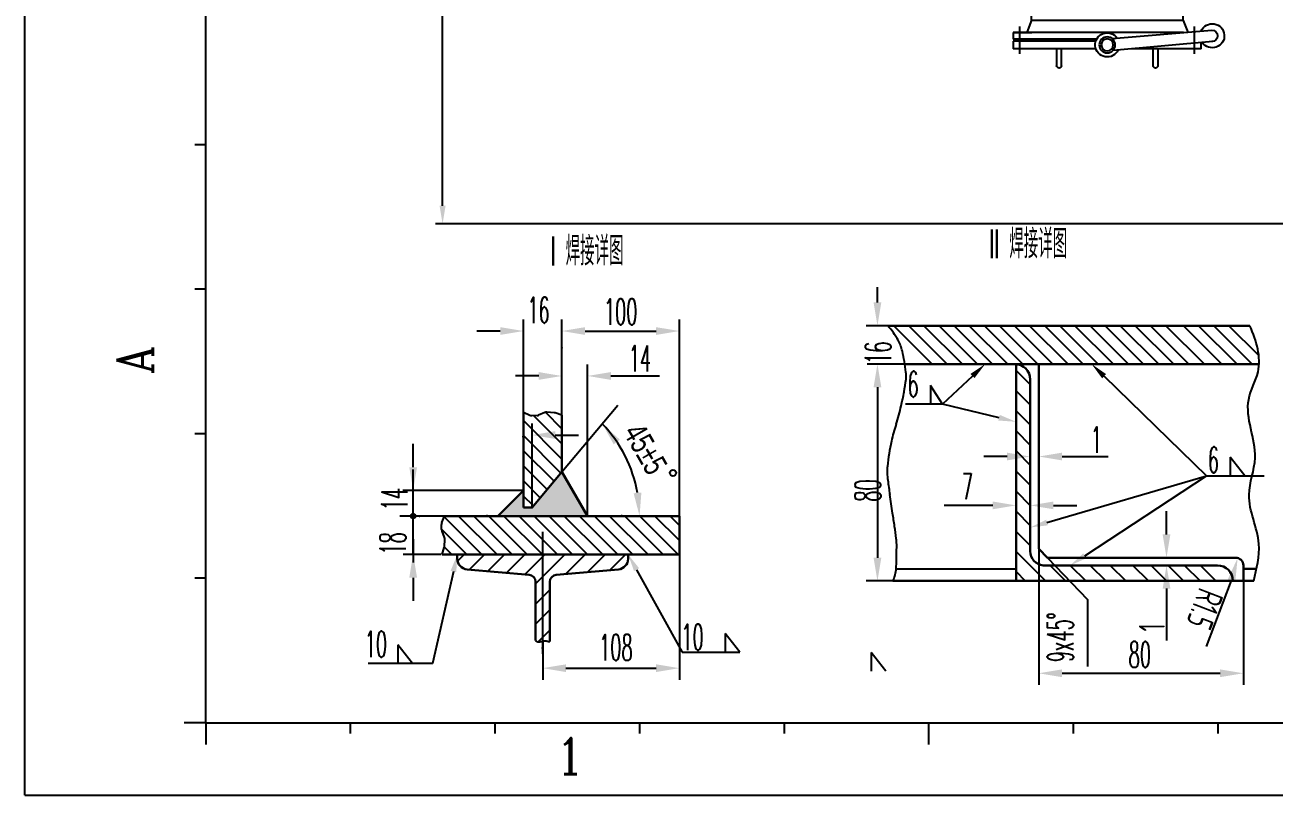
# Model space of a CAD drawing. Header units: inches. Extents: x 8294 to 197443, y -58940 to 12235.
# Drawn here: x 172213 to 177396, y -58940 to -55743 of the extents above; entities that cross this region are included whole.
import ezdxf
from ezdxf.enums import TextEntityAlignment as Align

# ---------------------------------------------------------------- set-up
doc = ezdxf.new("R2010")
doc.units = ezdxf.units.IN
doc.header["$LTSCALE"] = 300
for name, pattern in [('CENTER', [2, 1.25, -0.25, 0.25, -0.25]), ('CENTERX2', [4, 2.5, -0.5, 0.5, -0.5]), ('DASHED', [0.75, 0.5, -0.25])]:
    doc.linetypes.add(name, pattern=pattern)
for name, color, linetype in [('2', 4, 'Continuous'), ('2细线层', 4, 'Continuous'), ('7标注层', 4, 'Continuous'), ('_CENTER', 1, 'CENTERX2'), ('DATA', 4, 'Continuous'), ('DIM', 3, 'Continuous'), ('DIMEN', 4, 'Continuous'), ('HIDDEN0', 6, 'DASHED'), ('OBJ', 7, 'Continuous'), ('图框层', 7, 'Continuous')]:
    doc.layers.add(name, color=color, linetype=linetype)
doc.layers.add('DRAWING', color=7, linetype='Continuous', lineweight=30)
doc.layers.add('WELD_DETAIL', color=7, linetype='Continuous', lineweight=30)
doc.styles.add('cooec', font='romans.shx', dxfattribs={"width": 0.5, "bigfont": 'hztxt.shx'})
doc.styles.add('ROMANC', font='romanc.shx', dxfattribs={"width": 0.75})
doc.styles.get("Standard").update_dxf_attribs({"font": 'isocp.shx', "width": 0.707, "bigfont": 'hztxt.shx'})
doc.styles.add('VCADHZ', font='vcadtxt1.shx', dxfattribs={"width": 0.7, "bigfont": 'vcadhz.shx'})
doc.dimstyles.new('副本 JEREH-双', dxfattribs={"dimscale": 30, "dimtxt": 3, "dimasz": 2.5, "dimexe": 1, "dimexo": 0, "dimgap": 1.5, "dimtad": 1, "dimdec": 0, "dimzin": 0, "dimdsep": 46, "dimtxsty": 'cooec', "dimcen": 2.5, "dimclrd": 130, "dimclre": 130, "dimclrt": 3, "dimadec": 0, "dimazin": 0, "dimtfac": 0.714286, "dimtdec": 0, "dimtmove": 0, "dimatfit": 3, "dimfxl": 1, "dimtzin": 0, "dimlwd": -1, "dimlwe": -1, "dimarcsym": 0})

# ---------------------------------------------------------------- blocks, each defined once
blk = doc.blocks.new('PC_PAPER_BLOCK')
at = {"layer": '2细线层'}
for p, q in [((-25, -10), (-25, 584)), ((0, 80), (-1.5, 80)), ((0, 60), (-1.5, 60)), ((0, 40), (-1.5, 40)), ((0, 20), (-1.5, 20)), ((-25, -10), (-25, 0)), ((0, 0), (-3, 0)), ((0, 0), (0, -3)), ((20, 0), (20, -1.5)), ((40, 0), (40, -1.5)), ((60, 0), (60, -1.5)), ((80, 0), (80, -1.5)), ((100, 0), (100, -3)), ((120, 0), (120, -1.5)), ((140, 0), (140, -1.5)), ((-25, -10), (816, -10)), ((-25, -10), (0, -10))]:
    blk.add_line(p, q, dxfattribs=at)
at = {"layer": '图框层'}
for q in [(0, 574), (806, 0)]:
    blk.add_line((0, 0), q, dxfattribs=at)
at = {"layer": '2细线层', "style": 'ROMANC', "width": 0.9}
blk.add_text('A', height=5, rotation=90, dxfattribs=at).set_placement((-7.32, 48.26))
blk.add_text('1', height=5, dxfattribs=at).set_placement((48.43, -7.11))
blk = doc.blocks.new('A$C6F436555')
at = {"color": 1, "linetype": 'CENTER', "lineweight": -3, "ltscale": 100}
for p, q in [((-310.8, 362.1), (-197.2, 362.1)), ((-310.8, -362.9), (-197.2, -362.9))]:
    blk.add_line(p, q, dxfattribs=at)
at = {"layer": 'OBJ', "color": 0, "lineweight": -3}
for p, q in [((-290, 389.6), (-264.2, 389.6)), ((-172, 315), (-220.6, 333.4)), ((-258, -335.4), (-250, -335.4)), ((-171.9, -315), (-222, -333.9))]:
    blk.add_line(p, q, dxfattribs=at)
at = {"layer": 'OBJ', "lineweight": -3, "ltscale": 20}
blk.add_line((-249, -2.5), (-248.8, -0.4), dxfattribs=at)
at = {"layer": 'OBJ', "color": 0, "lineweight": -3}
blk.add_arc((-236, 435.6), 50, 293.8458, 236.1925, dxfattribs=at)
at = {"layer": 'OBJ', "lineweight": -3, "ltscale": 20}
blk.add_arc((-236.1, 433.5), 24, 0, 180, dxfattribs=at)
at = {"layer": 'WELD_DETAIL', "color": 0, "lineweight": -3, "ltscale": 5}
for p, q in [((-259.9, 437.6), (-297, 23.6)), ((-247.2, 19.3), (-212.1, 433.5)), ((-290, 389.6), (-290, 102)), ((-222, 316.5), (-222, -390.4)), ((-171.8, 315), (0, 315)), ((-171.8, 112.5), (-171.8, 315)), ((-171.8, 112.5), (-171.8, 315)), ((0, 315), (0, -315)), ((-290, 209.6), (-360, 209.6)), ((-360, 189.6), (-290, 189.6)), ((-171.9, -315), (-171.8, 112.5)), ((-290, -47.8), (-290, -390.4)), ((-258, -47.8), (-258, -390.4)), ((-256, -47.1), (-256, -335.4)), ((-252, -45.3), (-252, -335.4)), ((-250, -44.3), (-250, -390.4)), ((-171.9, -315), (-171.9, -51.9)), ((-360, -190.5), (-290, -190.5)), ((-290, -210.5), (-360, -210.5)), ((-222, -389.5), (-222, -313.6)), ((-171.7, -315), (0, -315)), ((-258, -390.4), (-290, -390.4)), ((-222, -390.4), (-250, -390.4))]:
    blk.add_line(p, q, dxfattribs=at)
for radius in [33.3, 25.1]:
    blk.add_circle((-274, -0.4), radius, dxfattribs=at)
for centre, radius, start, end in [((-360, 199.6), 10, 90, 270), ((-360, 199.6), 10, 90, 270), ((-274, -0.4), 50, 114.9841, 55.0537), ((-360, -200.5), 10, 90, 270), ((-360, -200.5), 10, 90, 270)]:
    blk.add_arc(centre, radius, start, end, dxfattribs=at)
blk = doc.blocks.new('*D114')
at = {"layer": '7标注层', "color": 130, "transparency": 16777216}
for p, q in [((177963.7, -50419.8), (173915.6, -50419.8)), ((173945.6, -56493.8), (173945.6, -50494.8)), ((178171.1, -56568.8), (173915.6, -56568.8))]:
    blk.add_line(p, q, dxfattribs=at)
for points in [[(173933.1, -50494.8), (173958.1, -50494.8), (173945.6, -50419.8)], [(173933.1, -56493.8), (173958.1, -56493.8), (173945.6, -56568.8)]]:
    blk.add_solid(points, dxfattribs=at)
at = {"layer": 'Defpoints', "color": 0, "transparency": 16777216}
for p in [(173945.6, -50419.8), (177963.7, -50419.8), (178171.1, -56568.8)]:
    blk.add_point(p, dxfattribs=at)
at = {"layer": '7标注层', "color": 3, "transparency": 16777216, "insert": (173855.6, -53494.3), "char_height": 90, "attachment_point": 5, "rotation": 90, "style": 'cooec'}
blk.add_mtext('6149', dxfattribs=at)

msp = doc.modelspace()

# ---------------------------------------------------------------- hatches: boundary and pattern name
at = {"ltscale": 5}
h = msp.add_hatch(color=4, dxfattribs=at)
h.paths.add_polyline_path([(174316.7, -57746.5), (174281.3, -57746.5), (174210.3, -57746.5), (174174.6, -57782.2), (174547.3, -57782.2), (174547.4, -57782.1), (174440.8, -57598.7)])
h.paths.add_polyline_path([(174281.3, -57746.5), (174281.3, -57675.5), (174210.3, -57746.5)], flags=17)
at = {"layer": 'DIM'}
h = msp.add_hatch(color=256, dxfattribs=at)
h.paths.add_polyline_path([(173823.5, -57772.4, 0.414214), (173813.8, -57782.2), (173823.5, -57782.2)])
h.paths.add_polyline_path([(173823.5, -57772.4), (173823.5, -57782.2), (173833.2, -57782.2, 0.414214)])
h.paths.add_polyline_path([(173833.2, -57782.2), (173823.5, -57782.2), (173823.5, -57791.9, 0.414214)])
h.paths.add_polyline_path([(173823.5, -57782.2), (173813.8, -57782.2, 0.414214), (173823.5, -57791.9)])

# ---------------------------------------------------------------- linework, layer by layer
at = {"layer": '2', "ltscale": 5}
for p, q in [((174281.3, -57352.4), (174281.3, -56965.6)), ((174440.8, -57362.9), (174440.8, -56965.6)), ((174184.9, -57013.8), (174088.4, -57013.8)), ((174537.3, -57013.8), (174633.7, -57013.8)), ((175793.3, -56991.6), (175702.9, -56991.6)), ((175863.8, -57151.1), (175707.1, -57151.1)), ((175750.3, -57247.5), (175750.3, -57344)), ((175750.3, -57247.5), (175750.3, -57954.9)), ((174281.3, -57746.5), (174281.3, -57397.6)), ((174316.7, -57746.5), (174316.7, -57397.6)), ((174413.2, -57445.8), (174509.6, -57445.8)), ((176288, -57534.9), (176191.5, -57534.9)), ((176384.4, -57570.7), (176384.4, -57486.7)), ((176419.9, -57570.7), (176419.9, -57486.7)), ((176516.3, -57534.9), (176708.1, -57534.9)), ((176325.3, -57571.8), (176325.3, -57786)), ((176384.4, -57571.8), (176384.4, -57786)), ((176228.9, -57737.8), (176026.8, -57737.8)), ((176480.9, -57737.8), (176577.3, -57737.8)), ((174275.8, -57782.2), (173823.5, -57782.2)), ((176419.9, -57918.8), (176419.9, -58483.1)), ((175814.8, -58051.4), (175703.5, -58051.4)), ((177268.8, -58051.4), (177268.8, -58483.1)), ((176516.3, -58434.9), (177172.4, -58434.9))]:
    msp.add_line(p, q, dxfattribs=at)
for points in [[(175734.2, -56895.1), (175766.4, -56895.1), (175750.3, -56991.6)], [(174184.9, -56997.8), (174184.9, -57029.9), (174281.3, -57013.8)], [(174537.3, -56997.8), (174537.3, -57029.9), (174440.8, -57013.8)], [(175734.2, -57247.5), (175766.4, -57247.5), (175750.3, -57151.1)], [(175734.2, -57247.5), (175766.4, -57247.5), (175750.3, -57151.1)], [(174413.2, -57429.7), (174413.2, -57461.9), (174316.7, -57445.8)], [(176288, -57551), (176288, -57518.8), (176384.4, -57534.9)], [(176516.3, -57551), (176516.3, -57518.8), (176419.9, -57534.9)], [(176228.9, -57753.9), (176228.9, -57721.7), (176325.3, -57737.8)], [(176480.9, -57753.9), (176480.9, -57721.7), (176384.4, -57737.8)], [(175734.2, -57954.9), (175766.4, -57954.9), (175750.3, -58051.4)], [(176516.3, -58451), (176516.3, -58418.8), (176419.9, -58434.9)], [(177172.4, -58451), (177172.4, -58418.8), (177268.8, -58434.9)]]:
    msp.add_solid(points, dxfattribs=at)
at = {"layer": '7标注层'}
msp.add_line((175750.3, -56895.1), (175750.3, -56832.1), dxfattribs=at)
at = {"layer": '_CENTER', "ltscale": 30}
msp.add_line((174361.1, -58354.6), (174361.1, -57847.1), dxfattribs=at)
at = {"layer": 'DIM', "ltscale": 5}
for p, q in [((174440.8, -57362.9), (174440.8, -56965.6)), ((174928.3, -57782.2), (174928.3, -56965.6)), ((174537.3, -57013.8), (174831.9, -57013.8)), ((174440.8, -57598.7), (174440.8, -57152.2)), ((174547.5, -57782.2), (174547.5, -57152.2)), ((174344.4, -57200.4), (174247.9, -57200.4)), ((174643.9, -57200.4), (174845.8, -57200.4)), ((174440.8, -57598.7), (174672.9, -57322.1)), ((176949.9, -57858.5), (176949.9, -57762)), ((174928.3, -57941.7), (174928.3, -58462)), ((176885.6, -57987.1), (176998.2, -57987.1)), ((176949.9, -57954.9), (176901.7, -57954.9)), ((177116.4, -58323.6), (177219.8, -58049.1)), ((176949.9, -58083.5), (176949.9, -58298.9)), ((174361.2, -58301.1), (174361.2, -58462)), ((174457.6, -58413.7), (174831.9, -58413.7))]:
    msp.add_line(p, q, dxfattribs=at)
at = {"layer": 'DIM'}
for p, q in [((175970.5, -57240.4), (175970.5, -57317.6)), ((176020.1, -57317.6), (175970.5, -57240.4)), ((176020.1, -57317.6), (175867.1, -57317.6)), ((173823.5, -57579.1), (173823.5, -57482.6)), ((177274.8, -57614.8), (177213.5, -57537.6)), ((177213.5, -57537.6), (177213.5, -57614.8)), ((173823.5, -57685.7), (173823.5, -57589.3)), ((177116.4, -57614.8), (177354.6, -57614.8)), ((174278.1, -57675.5), (173780.2, -57675.5)), ((173823.5, -57941.7), (173823.5, -57685.7)), ((173950.7, -57782.2), (173768.6, -57782.2)), ((173950.7, -57782.2), (173813.8, -57782.2)), ((173823.5, -57878.6), (173823.5, -57975.1)), ((173940.2, -57941.7), (173781.6, -57941.7)), ((176456, -57954.9), (176622.4, -58128.9)), ((173823.5, -58038.1), (173823.5, -58134.6)), ((176622.4, -58128.9), (176622.4, -58407)), ((175118, -58270.3), (175118, -58347.5)), ((175179.3, -58347.5), (175118, -58270.3)), ((173760, -58317.1), (173760, -58394.3)), ((173821.3, -58394.3), (173760, -58317.1)), ((175724.2, -58348.4), (175724.2, -58425.6)), ((175785.5, -58425.6), (175724.2, -58348.4))]:
    msp.add_line(p, q, dxfattribs=at)
at = {"layer": 'DIM', "extrusion": (0, 0, -1)}
for p, q in [((174750.6, -58004.8), (174940.4, -58347.6)), ((174940.4, -58347.6), (175179.3, -58347.5))]:
    msp.add_line(p, q, dxfattribs=at)
for points in [[(-176144.6, -57200.6), (-176020.1, -57317.6)], [(-176691, -57201.5), (-177116.4, -57614.8)], [(-176255, -57373.8), (-176020.1, -57317.6)], [(-176453.8, -57809.1), (-177116.4, -57614.8), (-177116.4, -57614.8)], [(-176610.6, -57947.3), (-177116.4, -57614.8)]]:
    msp.add_lwpolyline(points, dxfattribs=at)
at = {"layer": 'DIM'}
msp.add_lwpolyline([(173990.6, -58012.2), (173904, -58394.3), (173637.1, -58394.3)], dxfattribs=at)
at = {"layer": 'DIM', "ltscale": 5}
msp.add_arc((174210.6, -57782.2), 552.4, 10.0165, 43.9277, dxfattribs=at)
at = {"layer": 'DIM'}
msp.add_open_spline([(177311.8, -58051.4), (177324.5, -58000), (177354.3, -57879.8), (177264.6, -57711), (177349.3, -57512.1), (177253.6, -57334.8), (177357.1, -57160.7), (177322.9, -57056.5), (177296, -56991.6)], degree=3, knots=[0, 0, 0, 0, 96.580472, 225.799832, 322.479953, 474.162824, 549.140763, 671.560698, 671.560698, 671.560698, 671.560698], dxfattribs=at)
at = {"layer": 'DIM', "ltscale": 5}
for points in [[(174537.3, -56997.8), (174537.3, -57029.9), (174440.8, -57013.8)], [(174831.9, -56997.8), (174831.9, -57029.9), (174928.3, -57013.8)], [(174344.4, -57184.3), (174344.4, -57216.5), (174440.8, -57200.4)], [(174643.9, -57184.3), (174643.9, -57216.5), (174547.5, -57200.4)], [(174655.7, -57484.5), (174680.9, -57464.6), (174608.4, -57398.9)], [(174770.6, -57684.7), (174738.5, -57687.5), (174763, -57782.2)], [(176933.9, -57858.5), (176966, -57858.5), (176949.9, -57954.9)], [(176933.9, -58083.5), (176966, -58083.5), (176949.9, -57987.1)], [(177204.3, -58044.9), (177235.3, -58053.4), (177245.1, -57956.1)], [(174457.6, -58397.7), (174457.6, -58429.8), (174361.2, -58413.7)], [(174831.9, -58397.7), (174831.9, -58429.8), (174928.3, -58413.7)]]:
    msp.add_solid(points, dxfattribs=at)
at = {"layer": 'DIM', "extrusion": (0, 0, -1)}
for points in [[(-176152.9, -57209.4), (-176197.3, -57151.1), (-176136.4, -57191.8)], [(-176699.4, -57192.8), (-176639.1, -57151.1), (-176682.6, -57210.1)], [(-176252.2, -57385.5), (-176325.3, -57390.6), (-176257.8, -57362)], [(-176450.4, -57797.5), (-176384.4, -57829.4), (-176457.2, -57820.6)], [(-174761.2, -57998.9), (-174715.6, -57941.5), (-174740.1, -58010.6)], [(-176604, -57937.3), (-176550.2, -57987.1), (-176617.2, -57957.4)]]:
    msp.add_solid(points, dxfattribs=at)
at = {"layer": 'DIM'}
for points in [[(173807.4, -57579.1), (173839.6, -57579.1), (173823.5, -57675.5)], [(173807.4, -58038.1), (173839.6, -58038.1), (173823.5, -57941.7)], [(173978.9, -58009.6), (174006.6, -57941.7), (174002.4, -58014.9)]]:
    msp.add_solid(points, dxfattribs=at)
at = {"layer": 'DIMEN'}
for p, q in [((175977.5, -57151.1), (175818, -56991.6)), ((176040.2, -57151.1), (175880.7, -56991.6)), ((176102.8, -57151.1), (175943.3, -56991.6)), ((176165.5, -57151.1), (176006, -56991.6)), ((176228.1, -57151.1), (176068.6, -56991.6)), ((176290.8, -57151.1), (176131.3, -56991.6)), ((176353.5, -57151.1), (176194, -56991.6)), ((176416.1, -57151.1), (176256.6, -56991.6)), ((176478.8, -57151.1), (176319.3, -56991.6)), ((176541.4, -57151.1), (176381.9, -56991.6)), ((176604.1, -57151.1), (176444.6, -56991.6)), ((176666.8, -57151.1), (176507.3, -56991.6)), ((176729.4, -57151.1), (176569.9, -56991.6)), ((176792.1, -57151.1), (176632.6, -56991.6)), ((176854.7, -57151.1), (176695.2, -56991.6)), ((176917.4, -57151.1), (176757.9, -56991.6)), ((176980.1, -57151.1), (176820.5, -56991.6)), ((177042.7, -57151.1), (176883.2, -56991.6)), ((177107.1, -57151.1), (176947.6, -56991.6)), ((177180.1, -57151.1), (177020.6, -56991.6)), ((177242.8, -57151.1), (177083.2, -56991.6)), ((177305.4, -57151.1), (177145.9, -56991.6)), ((177332.8, -57115.9), (177208.6, -56991.6)), ((174440.8, -57349.2), (174440.8, -57083.1)), ((176325.3, -57177.4), (176384.4, -57236.5)), ((176325, -57260.7), (176384.4, -57320.1)), ((174308.2, -57363.9), (174281.3, -57352.4)), ((174337.5, -57364.6), (174315.8, -57365.3)), ((174440.8, -57482.5), (174323.3, -57365)), ((174369.7, -57352.1), (174344, -57363.1)), ((174440.8, -57419.8), (174372.2, -57351.2)), ((174408.2, -57353), (174378, -57350.7)), ((174440.8, -57362.9), (174412.2, -57353.8)), ((176325.3, -57344.5), (176384.4, -57403.6)), ((174440.8, -57545.2), (174281.3, -57385.7)), ((176325.3, -57428.1), (176384.4, -57487.1)), ((174436.6, -57603.7), (174281.3, -57448.3)), ((174408, -57637.7), (174281.3, -57511)), ((176325.3, -57511.6), (176384.4, -57570.7)), ((174379.5, -57671.8), (174281.3, -57573.6)), ((174350.9, -57705.9), (174281.3, -57636.3)), ((176325.3, -57595.2), (176384.4, -57654.2)), ((176325.3, -57678.7), (176384.4, -57737.8)), ((174322.3, -57739.9), (174281.3, -57699)), ((173942.4, -57809.1), (173953.9, -57782.2)), ((174109, -57941.7), (173949.5, -57782.2)), ((174171.7, -57941.7), (174012.2, -57782.2)), ((174234.3, -57941.7), (174074.8, -57782.2)), ((174297, -57941.7), (174137.5, -57782.2)), ((174359.6, -57941.7), (174200.1, -57782.2)), ((174422.3, -57941.7), (174262.8, -57782.2)), ((174485, -57941.7), (174325.5, -57782.2)), ((174547.6, -57941.7), (174388.1, -57782.2)), ((174610.3, -57941.7), (174450.8, -57782.2)), ((174672.9, -57941.7), (174513.4, -57782.2)), ((174547.4, -57782.1), (174547.3, -57782.2)), ((174735.6, -57941.7), (174576.1, -57782.2)), ((174798.3, -57941.7), (174638.8, -57782.2)), ((174860.9, -57941.7), (174701.4, -57782.2)), ((174923.6, -57941.7), (174764.1, -57782.2)), ((174928.3, -57883.8), (174826.7, -57782.2)), ((174928.3, -57821.1), (174889.4, -57782.2)), ((176325.3, -57762.2), (176384.4, -57821.3)), ((173941.7, -57838.4), (173941, -57816.6)), ((174046.4, -57941.7), (173941.7, -57837)), ((173954.2, -57870.5), (173943.2, -57844.8)), ((176325.3, -57845.8), (176384.4, -57904.9)), ((173953.2, -57909.1), (173955.6, -57878.9)), ((173943.4, -57941.7), (173952.5, -57913)), ((173983.7, -57941.7), (173953, -57911)), ((174007.8, -57969.7), (174035.8, -57941.7)), ((174056.7, -58004.4), (174119.4, -57941.7)), ((174133.5, -58011.1), (174202.9, -57941.7)), ((174210.3, -58017.8), (174286.5, -57941.7)), ((174287.1, -58024.6), (174370, -57941.7)), ((174331.5, -58063.7), (174453.6, -57941.7)), ((174456.1, -58022.7), (174537.1, -57941.7)), ((174547.6, -58014.7), (174620.7, -57941.7)), ((174639.2, -58006.7), (174704.2, -57941.7)), ((176325.3, -57929.3), (176447.4, -58051.4)), ((176466.6, -57987.1), (176530.9, -58051.4)), ((176550.2, -57987.1), (176614.5, -58051.4)), ((176633.7, -57987.1), (176698, -58051.4)), ((176716.7, -57987.1), (176781, -58051.4)), ((176810.8, -57987.1), (176873.5, -58049.7)), ((176885.6, -57987.1), (176949.9, -58051.4)), ((176956.5, -57987.1), (177020.8, -58051.4)), ((177025.2, -57987.1), (177089.5, -58051.4)), ((177090.8, -57987.1), (177155.1, -58051.4)), ((176325.3, -58012.9), (176363.8, -58051.4)), ((174331.5, -58147.3), (174390.6, -58088.2)), ((174331.5, -58230.8), (174390.6, -58171.7)), ((174341.6, -58304.3), (174390.6, -58255.3)), ((174331.5, -58299.3), (174333.2, -58300.7)), ((174333.2, -58300.7), (174334.9, -58301.7)), ((174334.9, -58301.7), (174336.4, -58302.6)), ((174336.4, -58302.6), (174337.9, -58303.2)), ((174337.9, -58303.2), (174339.2, -58303.7)), ((174339.2, -58303.7), (174340.5, -58304.1)), ((174340.5, -58304.1), (174341.8, -58304.3)), ((174341.8, -58304.3), (174343, -58304.4)), ((174343, -58304.4), (174344.2, -58304.5)), ((174344.2, -58304.5), (174345.3, -58304.5)), ((174345.3, -58304.5), (174346.5, -58304.4)), ((174346.5, -58304.4), (174347.7, -58304.3)), ((174347.7, -58304.3), (174348.9, -58304.1)), ((174348.9, -58304.1), (174350.1, -58303.9)), ((174350.1, -58303.9), (174351.4, -58303.6)), ((174351.4, -58303.6), (174352.8, -58303.3)), ((174352.8, -58303.3), (174354.2, -58302.9)), ((174354.2, -58302.9), (174355.7, -58302.5)), ((174355.7, -58302.5), (174357.3, -58302.1)), ((174357.3, -58302.1), (174358.9, -58301.7)), ((174358.9, -58301.7), (174360.4, -58301.3)), ((174360.4, -58301.3), (174362, -58300.9)), ((174362, -58300.9), (174363.4, -58300.6)), ((174363.4, -58300.6), (174364.8, -58300.3)), ((174364.8, -58300.3), (174366.1, -58300)), ((174366.1, -58300), (174367.3, -58299.8)), ((174367.3, -58299.8), (174368.5, -58299.7)), ((174368.5, -58299.7), (174369.5, -58299.6)), ((174369.5, -58299.6), (174370.5, -58299.5)), ((174370.5, -58299.5), (174371.5, -58299.6)), ((174371.5, -58299.6), (174372.4, -58299.6)), ((174372.4, -58299.6), (174373.4, -58299.8)), ((174373.4, -58299.8), (174374.3, -58299.9)), ((174374.3, -58299.9), (174375.2, -58300.2)), ((174375.2, -58300.2), (174376.1, -58300.4)), ((174376.1, -58300.4), (174377, -58300.7)), ((174377, -58300.7), (174377.9, -58301)), ((174377.9, -58301), (174378.9, -58301.3)), ((174378.9, -58301.3), (174379.8, -58301.6)), ((174379.8, -58301.6), (174380.8, -58301.9)), ((174380.8, -58301.9), (174381.9, -58302.2)), ((174381.9, -58302.2), (174383.1, -58302.4)), ((174383.1, -58302.4), (174384.6, -58302.6)), ((174384.6, -58302.6), (174386.5, -58302.6)), ((174386.5, -58302.6), (174389, -58302.6)), ((174389, -58302.6), (174390.6, -58302.5))]:
    msp.add_line(p, q, dxfattribs=at)
for centre, radius in [((174901.6, -57603.1), 12.7), ((173823.5, -57782.2), 9.73)]:
    msp.add_circle(centre, radius, dxfattribs=at)
for centre, radius, start, end in [((175508.8, -57238), 376.4, 29.5752, 40.8855), ((175693.9, -57132.9), 163.5, 12.3776, 29.5752), ((174864.9, -57314.8), 1012.3, 7.4265, 12.3776), ((174944.7, -57099.9), 931.1, 349.7019, 352.9651), ((175750.5, -57199.4), 119.2, 352.9651, 7.4265), ((174690.1, -57053.7), 1189.9, 346.8154, 349.7019), ((174898.8, -57102.6), 975.5, 342.1782, 346.8154), ((174315.2, -57347.5), 17.7, 246.9608, 271.8488), ((174337, -57346.8), 17.7, 271.8488, 293.2124), ((174376.7, -57368.4), 17.7, 85.5984, 113.2124), ((174406.8, -57370.7), 17.7, 72.4635, 85.5984), ((176621.5, -57656.4), 834.1, 162.1782, 167.1934), ((176593.8, -57650.1), 805.6, 167.1934, 174.6477), ((176039.3, -57598.1), 248.7, 174.6477, 188.0862), ((181533.8, -56817.5), 5798.4, 188.08624, 188.68232), ((166338, -59138), 9573.6, 8.21843, 8.68232), ((141321.1, -62751.2), 34850.1, 8.12476, 8.21843), ((173958.7, -57816.1), 17.7, 156.9608, 181.8488), ((173959.4, -57837.8), 17.7, 181.8488, 203.2124), ((149081.1, -61643.4), 27011.4, 8.01837, 8.12476), ((173937.9, -57877.5), 17.7, 355.5984, 23.2124), ((175653.5, -57900.2), 176.6, 0, 8.0184), ((173935.6, -57907.7), 17.7, 342.4635, 355.5984), ((173404.6, -57900.2), 2425.5, 357.8378, 0), ((175664.1, -57985.5), 164.5, 338.9753, 357.8378), ((175408.9, -57887.4), 437.9, 338.003, 338.9753)]:
    msp.add_arc(centre, radius, start, end, dxfattribs=at)
for p in [(174440.8, -57083.1), (174281.3, -57352.4), (174281.3, -57470), (176419.9, -57598.1), (173825.6, -57782.2), (173850.1, -57782.2), (173953.9, -57782.2)]:
    msp.add_point(p, dxfattribs=at)
at = {"layer": 'DRAWING'}
for p, q in [((175793.3, -56991.6), (177296, -56991.6)), ((175863.8, -57151.1), (176320.1, -57151.1)), ((176320.1, -57151.1), (177334.1, -57151.1)), ((176325.3, -58051.4), (176325.3, -57151.1)), ((176419.9, -57918.8), (176419.9, -57151.1)), ((176384.4, -57928.2), (176384.4, -57215.4)), ((174281.3, -57352.4), (174281.3, -57746.5)), ((174440.8, -57362.9), (174440.8, -57598.7)), ((174316.7, -57746.5), (174440.8, -57598.7)), ((174547.5, -57782.2), (174440.8, -57598.7)), ((173953.9, -57782.2), (174928.3, -57782.2)), ((174281.3, -57746.5), (174316.7, -57746.5)), ((174928.3, -57782.2), (174928.3, -57941.7)), ((173943.4, -57941.7), (174928.3, -57941.7)), ((174006.6, -57941.7), (174006.6, -57959.4)), ((174715.5, -57941.7), (174715.5, -57959.4)), ((176419.9, -57918.8), (176456, -57954.9)), ((174304.6, -58026.1), (174047, -58003.6)), ((174417.6, -58026.1), (174675.1, -58003.6)), ((177161.2, -57987.1), (176438.3, -57987.1)), ((177236.7, -57954.9), (176456, -57954.9)), ((177268.8, -57987.1), (177268.8, -58051.4)), ((177268.8, -58001.9), (177323.5, -58001.9)), ((174331.5, -58055.5), (174331.5, -58299.3)), ((174390.6, -58055.5), (174390.6, -58302.5)), ((175814.8, -58051.4), (177311.8, -58051.4))]:
    msp.add_line(p, q, dxfattribs=at)
at = {"layer": 'DRAWING', "color": 0}
msp.add_line((174174.6, -57782.2), (174281.3, -57675.5), dxfattribs=at)
at = {"layer": 'DRAWING'}
for centre, radius, start, end in [((176320.1, -57215.4), 64.3, 0, 90), ((176443.5, -57928.2), 59.1, 180, 265), ((174050.9, -57959.4), 44.3, 180, 265), ((174671.2, -57959.4), 44.3, 275, 0), ((177161.2, -58051.4), 64.3, 0, 90), ((177236.7, -57987.1), 32.1, 0, 90), ((174302, -58055.5), 29.5, 0, 85), ((174420.1, -58055.5), 29.5, 95, 180)]:
    msp.add_arc(centre, radius, start, end, dxfattribs=at)
at = {"layer": 'DRAWING', "color": 0, "linetype": 'ByBlock'}
for p in [(174281.3, -57452.3), (174440.8, -57598.7), (174129.8, -57782.2), (174316.7, -57746.5), (174688.2, -57782.2), (174928.3, -57941.7), (174361.1, -58330)]:
    msp.add_point(p, dxfattribs=at)
at = {"layer": 'HIDDEN0', "color": 6, "ltscale": 80}
msp.add_line((175828.9, -58001.9), (176325.3, -58001.9), dxfattribs=at)

# ---------------------------------------------------------------- block references
at = {"layer": '7标注层', "xscale": -1, "rotation": 270}
msp.add_blockref('A$C6F436555', (176704.4, -55551.8), dxfattribs=at)
at = {"layer": '图框层', "color": 0, "xscale": 30, "yscale": 30, "zscale": 30}
msp.add_blockref('PC_PAPER_BLOCK', (172962.5, -58640.5), dxfattribs=at)

# ---------------------------------------------------------------- texts
at = {"layer": '2细线层', "ltscale": 80, "style": 'cooec', "width": 0.5}
for s, p in [('II 焊接详图', (176376.3, -56645.7)), ('I 焊接详图', (174545.4, -56675.4))]:
    msp.add_text(s, height=120, dxfattribs=at).set_placement(p, align=Align.MIDDLE)
at = {"layer": '2细线层', "style": 'VCADHZ', "width": 0.75}
msp.add_text('45±5', height=96.45, rotation=299.9431, dxfattribs=at).set_placement((174692.6, -57434.2))
at = {"layer": 'DATA', "style": 'cooec', "width": 0.5}
for s, p in [('16', (175807.1, -57150.1)), ('14', (173800.1, -57757.6)), ('18', (173793.1, -57941.7))]:
    msp.add_text(s, height=108, rotation=90, dxfattribs=at).set_placement(p)
msp.add_text('9x45%%d', height=108, rotation=90, dxfattribs=at).set_placement((176509.3, -58388.8), align=Align.MIDDLE_LEFT)
at = {"layer": 'DATA', "insert": (175710, -57676.1), "char_height": 108, "attachment_point": 5, "rotation": 90, "style": 'cooec'}
msp.add_mtext('\\A1;80', dxfattribs=at)
at = {"layer": 'DATA', "char_height": 108, "attachment_point": 5}
for s, insert, rotation in [('\\A1;R1.5', (177109, -58168.8), 248.9785), ('\\A1;1', (176889, -58244.2), 90)]:
    msp.add_mtext(s, dxfattribs=dict(at, insert=insert, rotation=rotation))
at = {"layer": 'DIM', "color": 4, "style": 'cooec', "width": 0.5}
for s, p in [('16', (174297.4, -56980.9)), ('14', (174718.3, -57182.4)), ('108', (174595.4, -58381.6))]:
    msp.add_text(s, height=108, dxfattribs=at).set_placement(p)
for p in [(175875.1, -57234.4), (177121.3, -57549.3)]:
    msp.add_text('6', height=108, dxfattribs=at).set_placement(p, align=Align.MIDDLE_LEFT)
for p in [(173622.4, -58314), (174936.3, -58284.6)]:
    msp.add_text('10', height=108, rotation=360, dxfattribs=at).set_placement(p, align=Align.MIDDLE_LEFT)
at = {"layer": 'DIM', "color": 4, "char_height": 108, "attachment_point": 5, "style": 'cooec'}
for s, insert in [('100', (174684.6, -56933.5)), ('\\A1;1', (176659, -57465)), ('7', (176123.5, -57659.1)), ('80', (176839.1, -58356.9))]:
    msp.add_mtext(s, dxfattribs=dict(at, insert=insert))

# ---------------------------------------------------------------- dimensions: what is measured, and where the dimension line sits
at = {"layer": '7标注层'}
dim = msp.add_linear_dim(base=(173945.6, -50419.8), p1=(178171.1, -56568.8), p2=(177963.7, -50419.8), angle=90, dimstyle='副本 JEREH-双', dxfattribs=at)
dim.commit()
dim.dimension.update_dxf_attribs({"geometry": '*D114', "text_midpoint": (173855.6, -53494.3)})

doc.saveas('drawing.dxf')
